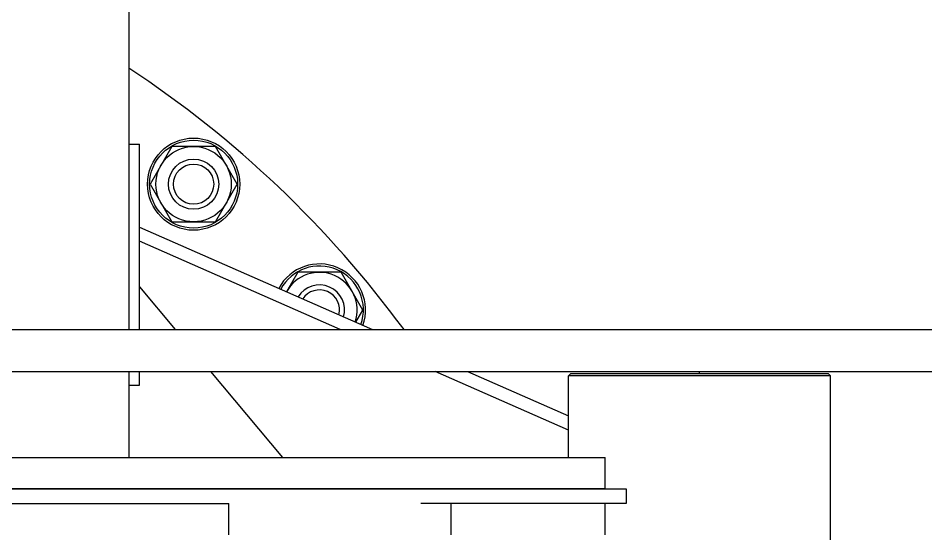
# Model space of a CAD drawing. Extents: x 1551 to 113148, y -1700 to 77018.
# Drawn here: x 14314.7 to 14750.9, y 23212.3 to 23458.4 of the extents above; entities that cross this region are included whole.
import ezdxf

# ---------------------------------------------------------------- set-up
doc = ezdxf.new("R2010")
doc.units = 0
doc.header["$LTSCALE"] = 500
doc.header["$MEASUREMENT"] = 0
doc.linetypes.add('CENTER', pattern=[3, 2.5, -0.25, 0, -0.25])
doc.layers.get('0').update_dxf_attribs({"linetype": 'CONTINUOUS'})

# ---------------------------------------------------------------- blocks, each defined once
blk = doc.blocks.new('platform_top')
at = {"linetype": 'Continuous'}
for p, q in [((-10609.5, 2693.68), (-10609.5, 2604.68)), ((-10502, 2680.68), (-10502, 2665.68)), ((-10428.45, 2680.68), (-10428.45, 2665.68)), ((-10322.28, 2680.68), (-10322.28, 2665.68)), ((-10512, 2658.68), (-10512, 2665.68)), ((-10512, 2665.68), (-10413.87, 2665.68)), ((-9843.44, 2665.68), (-10322.28, 2665.68)), ((-8157.04, 2658.68), (-10512, 2658.68)), ((-10502, 2658.68), (-10502, 2643.68)), ((-10502, 2658.68), (-9669.85, 2658.68)), ((-10484.5, 2658.68), (-10484.5, 2658.68)), ((-10360.45, 2658.68), (-10360.45, 2658.68)), ((-9669.85, 2643.68), (-10502, 2643.68)), ((-10484.5, 2643.68), (-10484.5, 2604.68)), ((-10313.45, 2602.68), (-10347.86, 2643.68)), ((-10274.52, 2602.68), (-10274.52, 2643.68)), ((-10484.5, 2630.71), (-10420.78, 2602.68)), ((-10436.28, 2602.68), (-10484.5, 2623.9)), ((-10279.52, 2609.18), (-10279.52, 2602.68)), ((-10274.52, 2609.18), (-10279.52, 2609.18)), ((-10609.5, 2604.68), (-10608.5, 2603.68)), ((-10609.5, 2604.68), (-10484.5, 2604.68)), ((-10484.5, 2604.68), (-10485.5, 2603.68)), ((-9882.18, 2602.68), (-10657.9, 2602.68)), ((-10485.5, 2603.68), (-10608.5, 2603.68)), ((-10546.9, 2602.68), (-10546.9, 2603.68)), ((-9882.18, 2582.68), (-10657.9, 2582.68)), ((-10279.52, 2533.7), (-10390.82, 2582.68)), ((-10375.33, 2582.68), (-10279.52, 2540.52)), ((-10279.52, 2562.24), (-10296.67, 2582.68)), ((-10279.52, 2582.68), (-10279.52, 2494.18)), ((-10274.52, 2406.68), (-10274.52, 2582.68)), ((-10382.89, 2579.19), (-10386.27, 2573.32)), ((-10386.27, 2573.32), (-10375.88, 2555.32)), ((-10355.1, 2555.32), (-10349.74, 2564.6)), ((-10375.88, 2555.32), (-10355.1, 2555.32)), ((-10315.79, 2531.23), (-10326.19, 2513.23)), ((-10295.01, 2531.23), (-10315.79, 2531.23)), ((-10284.62, 2513.23), (-10295.01, 2531.23)), ((-10326.19, 2513.23), (-10315.79, 2495.23)), ((-10295.01, 2495.23), (-10284.62, 2513.23)), ((-10315.79, 2495.23), (-10295.01, 2495.23)), ((-10274.52, 2494.18), (-10279.52, 2494.18))]:
    blk.add_line(p, q, dxfattribs=at)
for radius in [22, 21, 18, 12, 9.6]:
    blk.add_circle((-10305.4, 2513.23), radius, dxfattribs=at)
for centre, radius, start, end in [((-9992.04, 2886.68), 513.5, 216.3002, 236.6263), ((-10365.49, 2573.32), 22, 160.5343, 331.968), ((-10365.49, 2573.32), 21, 160.7356, 331.7658), ((-10365.49, 2573.32), 18, 161.4725, 331.0387), ((-10365.49, 2573.32), 12, 164.1275, 328.4166), ((-10365.49, 2573.32), 9.6, 166.0963, 326.3945), ((-10365.49, 2573.32), 9.6, 166.0586, 166.0963), ((-10365.49, 2573.32), 9.6, 326.3945, 326.4425)]:
    blk.add_arc(centre, radius, start, end, dxfattribs=at)

msp = doc.modelspace()

# ---------------------------------------------------------------- block references
at = {"linetype": 'CENTER', "rotation": 180}
msp.add_blockref('platform_top', (4092.981, 25892.444), dxfattribs=at)

doc.saveas('drawing.dxf')
